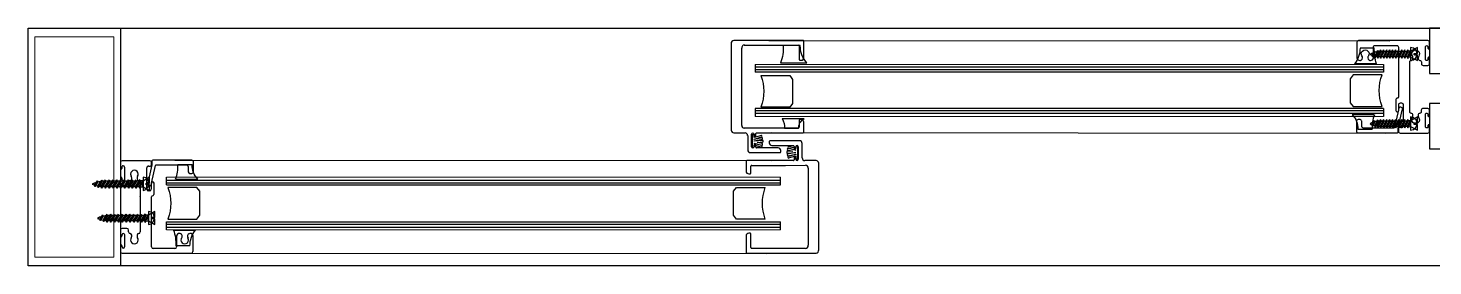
# Model space of a CAD drawing. Header units: millimetres. Extents: x 580 to 1830, y 656 to 1501.
# Drawn here: x 1343 to 1409.5, y 1003.2 to 1014.4 of the extents above; entities that cross this region are included whole.
import ezdxf

# ---------------------------------------------------------------- set-up
doc = ezdxf.new("R2010")
doc.units = ezdxf.units.MM
doc.layers.add('001_Dark_1 30', color=7, linetype='Continuous', lineweight=0, true_color=0x242424)
doc.layers.add('002_Medium_1 30', color=252, linetype='Continuous')
doc.layers.add('Puertas', color=7, linetype='Continuous')
doc.layers.add('003_Light_1 30', color=7, linetype='Continuous', true_color=0xababab)

# ---------------------------------------------------------------- blocks, each defined once
blk = doc.blocks.new('bloque puerta automatica')
at = {"layer": '001_Dark_1 30', "linetype": 'Continuous'}
for p, q in [((1.2954, -0.0469), (0.7006, -0.0469)), ((1.2954, -0.096), (0.7006, -0.096)), ((0.1433, -0.1534), (0.7246, -0.1534)), ((0.1433, -0.2033), (0.7246, -0.2033))]:
    blk.add_line(p, q, dxfattribs=at)
blk.add_lwpolyline([(0.0932, -0.2292), (0.0932, -0.0208), (0.0186, -0.0208), (0.0186, -0.2292)], close=True, dxfattribs=at)
at = {"layer": '002_Medium_1 30', "linetype": 'Continuous'}
for p, q in [((0.7458, -0.0241), (0.6803, -0.0241)), ((0.6779, -0.0272), (0.6779, -0.1091)), ((0.7432, -0.029), (0.7271, -0.029)), ((1.2733, -0.0313), (1.2868, -0.0313)), ((0.7246, -0.0454), (0.7495, -0.0454)), ((1.2889, -0.0463), (1.268, -0.0463)), ((1.2954, -0.0542), (0.7006, -0.0542)), ((0.706, -0.0573), (0.7333, -0.0573)), ((0.7333, -0.0573), (0.736, -0.0611)), ((0.736, -0.0611), (0.736, -0.0839)), ((1.2668, -0.0566), (1.264, -0.0604)), ((1.264, -0.0604), (1.264, -0.0831)), ((1.2941, -0.0566), (1.2668, -0.0566)), ((1.2954, -0.0886), (0.7006, -0.0886)), ((0.7333, -0.0873), (0.706, -0.0873)), ((0.736, -0.0839), (0.7333, -0.0873)), ((1.264, -0.0831), (1.2668, -0.0866)), ((1.2668, -0.0866), (1.2941, -0.0866)), ((0.7261, -0.098), (0.747, -0.098)), ((1.2868, -0.0945), (1.2659, -0.0945)), ((0.6804, -0.1116), (0.6911, -0.1116)), ((0.6935, -0.1141), (0.6935, -0.1278)), ((0.7426, -0.1191), (0.7146, -0.1191)), ((0.7417, -0.1074), (0.7282, -0.1074)), ((1.2712, -0.1081), (1.2847, -0.1081)), ((0.7451, -0.1354), (0.7451, -0.1216)), ((0.1275, -0.138), (0.1011, -0.138)), ((0.1672, -0.1375), (0.1302, -0.1375)), ((0.1675, -0.1418), (0.154, -0.1418)), ((0.1688, -0.1484), (0.1688, -0.1391)), ((0.7368, -0.1379), (0.6928, -0.1379)), ((0.7583, -0.1379), (0.7475, -0.1379)), ((0.7608, -0.2222), (0.7608, -0.1404)), ((0.1314, -0.1699), (0.1314, -0.1593)), ((0.1519, -0.1554), (0.1728, -0.1554)), ((0.1291, -0.2195), (0.1291, -0.1722)), ((0.1433, -0.1609), (0.7246, -0.1609)), ((0.1719, -0.1633), (0.1446, -0.1633)), ((0.1747, -0.1668), (0.1719, -0.1633)), ((0.1747, -0.1895), (0.1747, -0.1668)), ((0.68, -0.1668), (0.6828, -0.1633)), ((0.68, -0.1895), (0.68, -0.1668)), ((0.6828, -0.1633), (0.7101, -0.1633)), ((0.1433, -0.1958), (0.7246, -0.1958)), ((0.1446, -0.1933), (0.1719, -0.1933)), ((0.1719, -0.1933), (0.1747, -0.1895)), ((0.6828, -0.1933), (0.68, -0.1895)), ((0.7101, -0.1933), (0.6828, -0.1933)), ((0.1498, -0.2036), (0.1707, -0.2036)), ((0.1683, -0.224), (0.1683, -0.2094)), ((0.1011, -0.2255), (0.1667, -0.2255)), ((0.1654, -0.2186), (0.1519, -0.2186)), ((0.6928, -0.2254), (0.7583, -0.2254))]:
    blk.add_line(p, q, dxfattribs=at)
for centre, radius, start, end in [((0.6807, -0.0269), 0.00285, 96.7677, 186.6277), ((1.3194, -0.1065), 0.0347, 159.8128, 182.6949), ((0.6805, -0.109), 0.00261, 182.3047, 267.6953), ((0.691, -0.1141), 0.00246, 359.6392, 88.689), ((0.7426, -0.1216), 0.0025, 0, 90), ((0.696, -0.1278), 0.0025, 180, 270), ((0.1193, -0.1434), 0.0347, 339.8128, 2.6949), ((0.1672, -0.1391), 0.00157, 0, 90), ((0.7581, -0.1405), 0.00261, 2.3047, 87.6953), ((0.1667, -0.224), 0.00157, 270, 0), ((0.7579, -0.2226), 0.00285, 276.7677, 6.6277)]:
    blk.add_arc(centre, radius, start, end, dxfattribs=at)
at = {"layer": '002_Medium_1 30', "linetype": 'Continuous', "extrusion": (0, 0, -1)}
for centre, major_axis, ratio, start_param, end_param in [((0.6858, -0.031), (0, -0.0419), 0.986744, -1.617831, -1.218463), ((0.7642, -0.0293), (-0.0005, -0.0224), 0.934182, 0.748591, 1.562139), ((1.2557, -0.0316), (0.0002, -0.0205), 0.857647, -1.575644, -0.762097), ((1.3214, -0.0331), (0, -0.0383), 0.905863, 1.218463, 1.617831), ((0.622, -0.0723), (0.0867, 0), 0.694217, -0.251865, 0.251865), ((1.3781, -0.0716), (-0.0867, 0), 0.694217, -0.251865, 0.251865), ((0.6936, -0.1063), (-0.0347, 0), 0.68995, 2.789259, 3.188627), ((0.7593, -0.1072), (-0.0176, 0.0001), 0.728698, -0.021129, 0.792418), ((1.2536, -0.1079), (0.0006, 0.0186), 0.946713, 0.742669, 1.556217), ((0.1851, -0.142), (-0.0006, -0.0186), 0.946713, 0.742669, 1.556217), ((0.0606, -0.1783), (0.0867, 0), 0.694217, -0.251865, 0.251865), ((0.7941, -0.1783), (-0.0867, 0), 0.694217, -0.251865, 0.251865), ((0.1173, -0.2168), (0, 0.0383), 0.905863, 1.218463, 1.617831), ((0.183, -0.2183), (-0.0002, 0.0205), 0.857647, -1.575644, -0.762097)]:
    blk.add_ellipse(centre, major_axis=major_axis, ratio=ratio, start_param=start_param, end_param=end_param, dxfattribs=at)
at = {"layer": '003_Light_1 30', "linetype": 'Continuous'}
for p, q in [((0.7134, -0.0241), (1.3015, -0.0244)), ((0.7466, -0.0404), (0.7466, -0.0249)), ((0.6878, -0.1045), (0.6878, -0.0315)), ((0.6903, -0.0285), (0.7414, -0.0286)), ((0.7421, -0.0294), (0.7421, -0.0421)), ((0.7006, -0.0469), (0.7006, -0.0542)), ((1.2954, -0.0493), (0.7006, -0.0493)), ((1.2954, -0.0521), (0.7006, -0.0521)), ((0.7429, -0.0429), (0.7441, -0.0429)), ((1.2756, -0.0405), (1.2756, -0.0405)), ((1.2806, -0.0405), (1.2806, -0.0405)), ((1.2806, -0.0405), (1.2806, -0.0405)), ((1.2954, -0.0469), (1.2954, -0.0542)), ((0.7006, -0.0886), (0.7006, -0.096)), ((1.2954, -0.0907), (0.7006, -0.0907)), ((1.2954, -0.0886), (1.2954, -0.096)), ((1.2954, -0.0932), (0.7006, -0.0932)), ((0.7421, -0.0998), (0.7421, -0.1063)), ((0.7441, -0.0991), (0.7429, -0.0991)), ((0.7466, -0.1108), (0.7466, -0.1016)), ((0.7093, -0.1071), (0.6903, -0.1073)), ((0.6972, -0.1247), (0.6972, -0.113)), ((0.6976, -0.114), (0.6976, -0.1248)), ((0.699, -0.1134), (0.6983, -0.1134)), ((0.6996, -0.113), (0.6996, -0.1141)), ((0.6996, -0.1159), (0.6996, -0.114)), ((0.7066, -0.1141), (0.6996, -0.1159)), ((0.6996, -0.1175), (0.7069, -0.1155)), ((0.7071, -0.1162), (0.6996, -0.1178)), ((0.6996, -0.1178), (0.6996, -0.1175)), ((0.6996, -0.1193), (0.7074, -0.1176)), ((0.7078, -0.1187), (0.6996, -0.1194)), ((0.6996, -0.1194), (0.6996, -0.1193)), ((0.7011, -0.1141), (0.7011, -0.1123)), ((0.7019, -0.1116), (0.7459, -0.1116)), ((0.7071, -0.1152), (0.7069, -0.1143)), ((0.7076, -0.1173), (0.7074, -0.1164)), ((0.7081, -0.1199), (0.7081, -0.1189)), ((0.7414, -0.1071), (0.7093, -0.1071)), ((0.7156, -0.1113), (1.2971, -0.1118)), ((0.696, -0.1303), (0.724, -0.1303)), ((0.6983, -0.1254), (0.699, -0.1254)), ((0.6996, -0.1216), (0.6996, -0.1216)), ((0.6996, -0.1216), (0.7071, -0.1232)), ((0.7069, -0.1235), (0.6996, -0.1216)), ((0.6996, -0.1248), (0.6996, -0.1231)), ((0.6996, -0.1231), (0.7066, -0.125)), ((0.6996, -0.1235), (0.6996, -0.1247)), ((0.7011, -0.1251), (0.7011, -0.1235)), ((0.7223, -0.1258), (0.7019, -0.1258)), ((0.7025, -0.1206), (0.7079, -0.1202)), ((0.7074, -0.1217), (0.7025, -0.1206)), ((0.7069, -0.1248), (0.7071, -0.1238)), ((0.7074, -0.123), (0.7076, -0.122)), ((0.7139, -0.1199), (0.7139, -0.1211)), ((0.7164, -0.1236), (0.7368, -0.1236)), ((0.7248, -0.1296), (0.7248, -0.1283)), ((0.7305, -0.1296), (0.7305, -0.1306)), ((0.7361, -0.1288), (0.7307, -0.1293)), ((0.7308, -0.1308), (0.739, -0.1301)), ((0.7312, -0.1265), (0.731, -0.1275)), ((0.731, -0.1321), (0.7312, -0.1331)), ((0.7312, -0.1278), (0.7361, -0.1288)), ((0.739, -0.1302), (0.7312, -0.1318)), ((0.7317, -0.1247), (0.7315, -0.1256)), ((0.739, -0.1279), (0.7315, -0.1263)), ((0.7315, -0.1333), (0.739, -0.1317)), ((0.7317, -0.1259), (0.739, -0.1279)), ((0.739, -0.132), (0.7317, -0.1339)), ((0.739, -0.1263), (0.7321, -0.1245)), ((0.7375, -0.1244), (0.7375, -0.126)), ((0.739, -0.1247), (0.739, -0.1263)), ((0.739, -0.1279), (0.739, -0.1279)), ((0.739, -0.1301), (0.739, -0.1302)), ((0.739, -0.1317), (0.739, -0.132)), ((0.7391, -0.126), (0.7391, -0.1248)), ((0.7403, -0.1241), (0.7396, -0.1241)), ((0.741, -0.1354), (0.741, -0.1247)), ((0.7414, -0.1248), (0.7414, -0.1365)), ((0.0996, -0.1396), (0.0996, -0.1452)), ((0.1011, -0.1452), (0.1011, -0.1438)), ((0.1034, -0.144), (0.1034, -0.1556)), ((0.1245, -0.165), (0.1245, -0.1446)), ((0.1294, -0.142), (0.1255, -0.1589)), ((0.1263, -0.1431), (0.1272, -0.1432)), ((0.1289, -0.1592), (0.1327, -0.1426)), ((0.1291, -0.1417), (0.1291, -0.1396)), ((0.1294, -0.1383), (0.1294, -0.1419)), ((0.1294, -0.142), (0.1294, -0.142)), ((0.1334, -0.142), (0.1622, -0.142)), ((0.1511, -0.1376), (0.7159, -0.1379)), ((0.1638, -0.1436), (0.1638, -0.1484)), ((0.692, -0.1386), (0.692, -0.1479)), ((0.6965, -0.1496), (0.6965, -0.1431)), ((0.6973, -0.1424), (0.7293, -0.1424)), ((0.7293, -0.1424), (0.7483, -0.1422)), ((0.7315, -0.1342), (0.7317, -0.1352)), ((0.7321, -0.1354), (0.739, -0.1335)), ((0.7375, -0.1353), (0.7375, -0.1371)), ((0.739, -0.1335), (0.739, -0.1354)), ((0.7391, -0.1365), (0.7391, -0.1353)), ((0.7396, -0.1361), (0.7403, -0.1361)), ((0.7508, -0.145), (0.7508, -0.218)), ((0.0996, -0.1545), (0.0996, -0.1597)), ((0.1011, -0.1558), (0.1011, -0.1545)), ((0.1074, -0.1597), (0.1074, -0.1582)), ((0.1104, -0.1552), (0.1104, -0.1543)), ((0.1154, -0.1543), (0.1154, -0.1552)), ((0.1184, -0.1582), (0.1184, -0.1718)), ((0.1288, -0.1593), (0.1288, -0.165)), ((0.1433, -0.1609), (0.1433, -0.1534)), ((0.1433, -0.1563), (0.7246, -0.1563)), ((0.1433, -0.1588), (0.7246, -0.1588)), ((0.1654, -0.15), (0.1672, -0.15)), ((0.6945, -0.1504), (0.6958, -0.1504)), ((0.7246, -0.1609), (0.7246, -0.1534)), ((0.1011, -0.1613), (0.1058, -0.1613)), ((0.1183, -0.1725), (0.1183, -0.2054)), ((0.1252, -0.1603), (0.1252, -0.1605)), ((0.1252, -0.1605), (0.1253, -0.1605)), ((0.1272, -0.1665), (0.1261, -0.1665)), ((0.1433, -0.2033), (0.1433, -0.1958)), ((0.1433, -0.1979), (0.7246, -0.1979)), ((0.7246, -0.2033), (0.7246, -0.1958)), ((0.0996, -0.2036), (0.0996, -0.2091)), ((0.1057, -0.202), (0.1011, -0.202)), ((0.1011, -0.2091), (0.1011, -0.2079)), ((0.1035, -0.2079), (0.1035, -0.2195)), ((0.1073, -0.2054), (0.1073, -0.2036)), ((0.1103, -0.2093), (0.1103, -0.2084)), ((0.1153, -0.2084), (0.1153, -0.2094)), ((0.1433, -0.2008), (0.7246, -0.2008)), ((0.1528, -0.2094), (0.1528, -0.2195)), ((0.1581, -0.2094), (0.1581, -0.2094)), ((0.1581, -0.2094), (0.1581, -0.2094)), ((0.1581, -0.2094), (0.1581, -0.2094)), ((0.1581, -0.2094), (0.1581, -0.2094)), ((0.1631, -0.2094), (0.1631, -0.2094)), ((0.692, -0.2091), (0.692, -0.2246)), ((0.6958, -0.2066), (0.6945, -0.2066)), ((0.6965, -0.2201), (0.6965, -0.2074)), ((0.0996, -0.2184), (0.0996, -0.224)), ((0.1011, -0.2195), (0.1011, -0.2184)), ((0.1512, -0.221), (0.1306, -0.221)), ((0.1532, -0.2254), (0.7116, -0.2259)), ((0.7483, -0.221), (0.6973, -0.2209))]:
    blk.add_line(p, q, dxfattribs=at)
for points in [[(0.0997, -0.2375), (0.0122, -0.2375), (0.0122, -0.0125), (0.0997, -0.0125)], [(2.6872, -0.2375), (0.0122, -0.2375), (0.0122, -0.0125), (2.6872, -0.0125)]]:
    blk.add_lwpolyline(points, close=True, dxfattribs=at)
for points in [[(1.3622, -0.0126), (1.3389, -0.0126), (1.3389, -0.0554), (1.3578, -0.0554)], [(1.3578, -0.0838), (1.3389, -0.0838), (1.3389, -0.1266), (1.3622, -0.1266)], [(1.283, -0.0374), (1.2846, -0.0381), (1.2861, -0.0387), (1.2879, -0.0391), (1.2879, -0.0391), (1.2893, -0.0394), (1.2907, -0.0395), (1.2924, -0.0395), (1.2924, -0.0395), (1.3183, -0.0395), (1.3186, -0.0398), (1.3207, -0.0399), (1.3207, -0.0343), (1.3189, -0.0342), (1.3187, -0.0347), (1.2926, -0.0347), (1.2926, -0.0347), (1.2909, -0.0347), (1.2895, -0.0348), (1.2879, -0.0351), (1.2879, -0.0351), (1.2862, -0.0357), (1.2846, -0.0364), (1.283, -0.0374), (1.283, -0.0374), (1.283, -0.0374), (1.283, -0.0374)], [(1.2851, -0.0396), (1.2868, -0.0341), (1.2845, -0.0381), (1.2851, -0.0396), (1.2851, -0.0396), (1.2851, -0.0396)], [(1.2851, -0.0396), (1.2868, -0.0341), (1.2845, -0.0381), (1.2851, -0.0396), (1.2851, -0.0396), (1.2851, -0.0396)], [(1.285, -0.0396), (1.2868, -0.0342), (1.2872, -0.0353), (1.285, -0.0396), (1.285, -0.0396), (1.285, -0.0396)], [(1.285, -0.0396), (1.2868, -0.0342), (1.2872, -0.0353), (1.285, -0.0396), (1.285, -0.0396), (1.285, -0.0396)], [(1.2875, -0.0404), (1.29, -0.0336), (1.287, -0.0389), (1.2875, -0.0404), (1.2875, -0.0404), (1.2875, -0.0404)], [(1.2875, -0.0404), (1.29, -0.0336), (1.287, -0.0389), (1.2875, -0.0404), (1.2875, -0.0404), (1.2875, -0.0404)], [(1.2875, -0.0405), (1.2899, -0.0336), (1.2905, -0.0347), (1.2875, -0.0405), (1.2875, -0.0405), (1.2875, -0.0405)], [(1.2875, -0.0405), (1.2899, -0.0336), (1.2905, -0.0347), (1.2875, -0.0405), (1.2875, -0.0405), (1.2875, -0.0405)], [(1.29, -0.0409), (1.2928, -0.0332), (1.2893, -0.0395), (1.29, -0.0409), (1.29, -0.0409), (1.29, -0.0409)], [(1.29, -0.0409), (1.2928, -0.0332), (1.2893, -0.0395), (1.29, -0.0409), (1.29, -0.0409), (1.29, -0.0409)], [(1.29, -0.041), (1.2927, -0.0332), (1.2933, -0.0346), (1.29, -0.041), (1.29, -0.041), (1.29, -0.041)], [(1.29, -0.041), (1.2927, -0.0332), (1.2933, -0.0346), (1.29, -0.041), (1.29, -0.041), (1.29, -0.041)], [(1.2929, -0.0409), (1.2956, -0.0332), (1.2922, -0.0395), (1.2929, -0.0409), (1.2929, -0.0409), (1.2929, -0.0409)], [(1.2929, -0.0409), (1.2956, -0.0332), (1.2922, -0.0395), (1.2929, -0.0409), (1.2929, -0.0409), (1.2929, -0.0409)], [(1.2928, -0.041), (1.2956, -0.0333), (1.2962, -0.0346), (1.2928, -0.041), (1.2928, -0.041), (1.2928, -0.041)], [(1.2928, -0.041), (1.2956, -0.0333), (1.2962, -0.0346), (1.2928, -0.041), (1.2928, -0.041), (1.2928, -0.041)], [(1.2957, -0.041), (1.2985, -0.0332), (1.2951, -0.0396), (1.2957, -0.041), (1.2957, -0.041), (1.2957, -0.041)], [(1.2957, -0.041), (1.2985, -0.0332), (1.2951, -0.0396), (1.2957, -0.041), (1.2957, -0.041), (1.2957, -0.041)], [(1.2957, -0.041), (1.2984, -0.0333), (1.299, -0.0347), (1.2957, -0.041), (1.2957, -0.041), (1.2957, -0.041)], [(1.2957, -0.041), (1.2984, -0.0333), (1.299, -0.0347), (1.2957, -0.041), (1.2957, -0.041), (1.2957, -0.041)], [(1.2986, -0.041), (1.3014, -0.0332), (1.298, -0.0395), (1.2986, -0.041), (1.2986, -0.041), (1.2986, -0.041)], [(1.2986, -0.041), (1.3014, -0.0332), (1.298, -0.0395), (1.2986, -0.041), (1.2986, -0.041), (1.2986, -0.041)], [(1.2986, -0.041), (1.3013, -0.0332), (1.3019, -0.0347), (1.2986, -0.041), (1.2986, -0.041), (1.2986, -0.041)], [(1.2986, -0.041), (1.3013, -0.0332), (1.3019, -0.0347), (1.2986, -0.041), (1.2986, -0.041), (1.2986, -0.041)], [(1.3014, -0.041), (1.3041, -0.0332), (1.3008, -0.0396), (1.3014, -0.041), (1.3014, -0.041), (1.3014, -0.041)], [(1.3014, -0.041), (1.3041, -0.0332), (1.3008, -0.0396), (1.3014, -0.041), (1.3014, -0.041), (1.3014, -0.041)], [(1.3014, -0.041), (1.3041, -0.0333), (1.3048, -0.0347), (1.3014, -0.041), (1.3014, -0.041), (1.3014, -0.041)], [(1.3014, -0.041), (1.3041, -0.0333), (1.3048, -0.0347), (1.3014, -0.041), (1.3014, -0.041), (1.3014, -0.041)], [(1.3042, -0.041), (1.307, -0.0332), (1.3036, -0.0396), (1.3042, -0.041), (1.3042, -0.041), (1.3042, -0.041)], [(1.3042, -0.041), (1.307, -0.0332), (1.3036, -0.0396), (1.3042, -0.041), (1.3042, -0.041), (1.3042, -0.041)], [(1.3042, -0.041), (1.3069, -0.0333), (1.3075, -0.0347), (1.3042, -0.041), (1.3042, -0.041), (1.3042, -0.041)], [(1.3042, -0.041), (1.3069, -0.0333), (1.3075, -0.0347), (1.3042, -0.041), (1.3042, -0.041), (1.3042, -0.041)], [(1.3071, -0.041), (1.3099, -0.0332), (1.3065, -0.0396), (1.3071, -0.041), (1.3071, -0.041), (1.3071, -0.041)], [(1.3071, -0.041), (1.3099, -0.0332), (1.3065, -0.0396), (1.3071, -0.041), (1.3071, -0.041), (1.3071, -0.041)], [(1.3071, -0.041), (1.3098, -0.0333), (1.3104, -0.0347), (1.3071, -0.041), (1.3071, -0.041), (1.3071, -0.041)], [(1.3071, -0.041), (1.3098, -0.0333), (1.3104, -0.0347), (1.3071, -0.041), (1.3071, -0.041), (1.3071, -0.041)], [(1.31, -0.0409), (1.3128, -0.0332), (1.3093, -0.0395), (1.31, -0.0409), (1.31, -0.0409), (1.31, -0.0409)], [(1.31, -0.0409), (1.3128, -0.0332), (1.3093, -0.0395), (1.31, -0.0409), (1.31, -0.0409), (1.31, -0.0409)], [(1.31, -0.041), (1.3127, -0.0332), (1.3133, -0.0346), (1.31, -0.041), (1.31, -0.041), (1.31, -0.041)], [(1.31, -0.041), (1.3127, -0.0332), (1.3133, -0.0346), (1.31, -0.041), (1.31, -0.041), (1.31, -0.041)], [(1.3128, -0.041), (1.3156, -0.0332), (1.3122, -0.0396), (1.3128, -0.041), (1.3128, -0.041), (1.3128, -0.041)], [(1.3128, -0.041), (1.3156, -0.0332), (1.3122, -0.0396), (1.3128, -0.041), (1.3128, -0.041), (1.3128, -0.041)], [(1.3128, -0.041), (1.3155, -0.0333), (1.3161, -0.0347), (1.3128, -0.041), (1.3128, -0.041), (1.3128, -0.041)], [(1.3128, -0.041), (1.3155, -0.0333), (1.3161, -0.0347), (1.3128, -0.041), (1.3128, -0.041), (1.3128, -0.041)], [(1.3157, -0.041), (1.3184, -0.0331), (1.315, -0.0396), (1.3157, -0.041), (1.3157, -0.041), (1.3157, -0.041)], [(1.3157, -0.041), (1.3184, -0.0331), (1.315, -0.0396), (1.3157, -0.041), (1.3157, -0.041), (1.3157, -0.041)], [(1.3157, -0.041), (1.3184, -0.0332), (1.319, -0.0347), (1.3157, -0.041), (1.3157, -0.041), (1.3157, -0.041)], [(1.3157, -0.041), (1.3184, -0.0332), (1.319, -0.0347), (1.3157, -0.041), (1.3157, -0.041), (1.3157, -0.041)], [(1.3184, -0.041), (1.3201, -0.0353), (1.3178, -0.0396), (1.3184, -0.041), (1.3184, -0.041), (1.3184, -0.041)], [(1.3184, -0.041), (1.3201, -0.0353), (1.3178, -0.0396), (1.3184, -0.041), (1.3184, -0.041), (1.3184, -0.041)], [(1.3184, -0.0412), (1.3191, -0.0398), (1.3199, -0.036), (1.3184, -0.0412), (1.3184, -0.0412)], [(1.3184, -0.0412), (1.3191, -0.0398), (1.3199, -0.036)], [(1.3245, -0.0364), (1.3273, -0.0364), (1.3273, -0.0364), (1.3263, -0.0336), (1.324, -0.0315), (1.3211, -0.0308), (1.3211, -0.0308), (1.3211, -0.0433), (1.3211, -0.0433), (1.324, -0.0425), (1.3262, -0.0406), (1.3273, -0.0379), (1.3273, -0.0379), (1.3245, -0.0379), (1.3245, -0.0364), (1.3245, -0.0364), (1.3245, -0.0364)], [(1.325, -0.0364), (1.3278, -0.0364), (1.3278, -0.0364), (1.3278, -0.0308), (1.3211, -0.0344), (1.3211, -0.0399), (1.3277, -0.0433), (1.3278, -0.038), (1.3278, -0.038), (1.325, -0.038), (1.325, -0.0364), (1.325, -0.0364), (1.325, -0.0364)], [(1.283, -0.1032), (1.2846, -0.104), (1.2861, -0.1045), (1.2879, -0.105), (1.2879, -0.105), (1.2893, -0.1052), (1.2907, -0.1053), (1.2924, -0.1053), (1.2924, -0.1053), (1.3183, -0.1053), (1.3186, -0.1057), (1.3207, -0.1058), (1.3207, -0.1002), (1.3189, -0.1001), (1.3187, -0.1005), (1.2926, -0.1005), (1.2926, -0.1005), (1.2909, -0.1005), (1.2895, -0.1006), (1.2879, -0.101), (1.2879, -0.101), (1.2862, -0.1015), (1.2846, -0.1022), (1.283, -0.1032), (1.283, -0.1032), (1.283, -0.1032), (1.283, -0.1032)], [(1.2851, -0.1054), (1.2868, -0.1), (1.2845, -0.104), (1.2851, -0.1054), (1.2851, -0.1054), (1.2851, -0.1054)], [(1.2851, -0.1054), (1.2868, -0.1), (1.2845, -0.104), (1.2851, -0.1054), (1.2851, -0.1054), (1.2851, -0.1054)], [(1.285, -0.1054), (1.2868, -0.1001), (1.2872, -0.1012), (1.285, -0.1054), (1.285, -0.1054), (1.285, -0.1054)], [(1.285, -0.1054), (1.2868, -0.1001), (1.2872, -0.1012), (1.285, -0.1054), (1.285, -0.1054), (1.285, -0.1054)], [(1.2875, -0.1062), (1.29, -0.0994), (1.287, -0.1048), (1.2875, -0.1062), (1.2875, -0.1062), (1.2875, -0.1062)], [(1.2875, -0.1062), (1.29, -0.0994), (1.287, -0.1048), (1.2875, -0.1062), (1.2875, -0.1062), (1.2875, -0.1062)], [(1.2875, -0.1063), (1.2899, -0.0994), (1.2905, -0.1005), (1.2875, -0.1063), (1.2875, -0.1063), (1.2875, -0.1063)], [(1.2875, -0.1063), (1.2899, -0.0994), (1.2905, -0.1005), (1.2875, -0.1063), (1.2875, -0.1063), (1.2875, -0.1063)], [(1.29, -0.1068), (1.2928, -0.0991), (1.2893, -0.1053), (1.29, -0.1068), (1.29, -0.1068), (1.29, -0.1068)], [(1.29, -0.1068), (1.2928, -0.0991), (1.2893, -0.1053), (1.29, -0.1068), (1.29, -0.1068), (1.29, -0.1068)], [(1.29, -0.1069), (1.2927, -0.0991), (1.2933, -0.1004), (1.29, -0.1069), (1.29, -0.1069), (1.29, -0.1069)], [(1.29, -0.1069), (1.2927, -0.0991), (1.2933, -0.1004), (1.29, -0.1069), (1.29, -0.1069), (1.29, -0.1069)], [(1.2929, -0.1068), (1.2956, -0.0991), (1.2922, -0.1053), (1.2929, -0.1068), (1.2929, -0.1068), (1.2929, -0.1068)], [(1.2929, -0.1068), (1.2956, -0.0991), (1.2922, -0.1053), (1.2929, -0.1068), (1.2929, -0.1068), (1.2929, -0.1068)], [(1.2928, -0.1069), (1.2956, -0.0992), (1.2962, -0.1004), (1.2928, -0.1069), (1.2928, -0.1069), (1.2928, -0.1069)], [(1.2928, -0.1069), (1.2956, -0.0992), (1.2962, -0.1004), (1.2928, -0.1069), (1.2928, -0.1069), (1.2928, -0.1069)], [(1.2957, -0.1069), (1.2985, -0.0991), (1.2951, -0.1054), (1.2957, -0.1069), (1.2957, -0.1069), (1.2957, -0.1069)], [(1.2957, -0.1069), (1.2985, -0.0991), (1.2951, -0.1054), (1.2957, -0.1069), (1.2957, -0.1069), (1.2957, -0.1069)], [(1.2957, -0.1069), (1.2984, -0.0992), (1.299, -0.1005), (1.2957, -0.1069), (1.2957, -0.1069), (1.2957, -0.1069)], [(1.2957, -0.1069), (1.2984, -0.0992), (1.299, -0.1005), (1.2957, -0.1069), (1.2957, -0.1069), (1.2957, -0.1069)], [(1.2986, -0.1069), (1.3014, -0.0991), (1.298, -0.1053), (1.2986, -0.1069), (1.2986, -0.1069), (1.2986, -0.1069)], [(1.2986, -0.1069), (1.3014, -0.0991), (1.298, -0.1053), (1.2986, -0.1069), (1.2986, -0.1069), (1.2986, -0.1069)], [(1.2986, -0.1069), (1.3013, -0.0991), (1.3019, -0.1005), (1.2986, -0.1069), (1.2986, -0.1069), (1.2986, -0.1069)], [(1.2986, -0.1069), (1.3013, -0.0991), (1.3019, -0.1005), (1.2986, -0.1069), (1.2986, -0.1069), (1.2986, -0.1069)], [(1.3014, -0.1069), (1.3041, -0.0991), (1.3008, -0.1054), (1.3014, -0.1069), (1.3014, -0.1069), (1.3014, -0.1069)], [(1.3014, -0.1069), (1.3041, -0.0991), (1.3008, -0.1054), (1.3014, -0.1069), (1.3014, -0.1069), (1.3014, -0.1069)], [(1.3014, -0.1069), (1.3041, -0.0992), (1.3048, -0.1005), (1.3014, -0.1069), (1.3014, -0.1069), (1.3014, -0.1069)], [(1.3014, -0.1069), (1.3041, -0.0992), (1.3048, -0.1005), (1.3014, -0.1069), (1.3014, -0.1069), (1.3014, -0.1069)], [(1.3042, -0.1069), (1.307, -0.0991), (1.3036, -0.1054), (1.3042, -0.1069), (1.3042, -0.1069), (1.3042, -0.1069)], [(1.3042, -0.1069), (1.307, -0.0991), (1.3036, -0.1054), (1.3042, -0.1069), (1.3042, -0.1069), (1.3042, -0.1069)], [(1.3042, -0.1069), (1.3069, -0.0992), (1.3075, -0.1005), (1.3042, -0.1069), (1.3042, -0.1069), (1.3042, -0.1069)], [(1.3042, -0.1069), (1.3069, -0.0992), (1.3075, -0.1005), (1.3042, -0.1069), (1.3042, -0.1069), (1.3042, -0.1069)], [(1.3071, -0.1069), (1.3099, -0.0991), (1.3065, -0.1054), (1.3071, -0.1069), (1.3071, -0.1069), (1.3071, -0.1069)], [(1.3071, -0.1069), (1.3099, -0.0991), (1.3065, -0.1054), (1.3071, -0.1069), (1.3071, -0.1069), (1.3071, -0.1069)], [(1.3071, -0.1069), (1.3098, -0.0992), (1.3104, -0.1005), (1.3071, -0.1069), (1.3071, -0.1069), (1.3071, -0.1069)], [(1.3071, -0.1069), (1.3098, -0.0992), (1.3104, -0.1005), (1.3071, -0.1069), (1.3071, -0.1069), (1.3071, -0.1069)], [(1.31, -0.1068), (1.3128, -0.0991), (1.3093, -0.1053), (1.31, -0.1068), (1.31, -0.1068), (1.31, -0.1068)], [(1.31, -0.1068), (1.3128, -0.0991), (1.3093, -0.1053), (1.31, -0.1068), (1.31, -0.1068), (1.31, -0.1068)], [(1.31, -0.1069), (1.3127, -0.0991), (1.3133, -0.1004), (1.31, -0.1069), (1.31, -0.1069), (1.31, -0.1069)], [(1.31, -0.1069), (1.3127, -0.0991), (1.3133, -0.1004), (1.31, -0.1069), (1.31, -0.1069), (1.31, -0.1069)], [(1.3128, -0.1069), (1.3156, -0.0991), (1.3122, -0.1054), (1.3128, -0.1069), (1.3128, -0.1069), (1.3128, -0.1069)], [(1.3128, -0.1069), (1.3156, -0.0991), (1.3122, -0.1054), (1.3128, -0.1069), (1.3128, -0.1069), (1.3128, -0.1069)], [(1.3128, -0.1069), (1.3155, -0.0992), (1.3161, -0.1005), (1.3128, -0.1069), (1.3128, -0.1069), (1.3128, -0.1069)], [(1.3128, -0.1069), (1.3155, -0.0992), (1.3161, -0.1005), (1.3128, -0.1069), (1.3128, -0.1069), (1.3128, -0.1069)], [(1.3157, -0.1069), (1.3184, -0.099), (1.315, -0.1054), (1.3157, -0.1069), (1.3157, -0.1069), (1.3157, -0.1069)], [(1.3157, -0.1069), (1.3184, -0.099), (1.315, -0.1054), (1.3157, -0.1069), (1.3157, -0.1069), (1.3157, -0.1069)], [(1.3157, -0.1069), (1.3184, -0.0991), (1.319, -0.1005), (1.3157, -0.1069), (1.3157, -0.1069), (1.3157, -0.1069)], [(1.3157, -0.1069), (1.3184, -0.0991), (1.319, -0.1005), (1.3157, -0.1069), (1.3157, -0.1069), (1.3157, -0.1069)], [(1.3184, -0.1069), (1.3201, -0.1012), (1.3178, -0.1054), (1.3184, -0.1069), (1.3184, -0.1069), (1.3184, -0.1069)], [(1.3184, -0.1069), (1.3201, -0.1012), (1.3178, -0.1054), (1.3184, -0.1069), (1.3184, -0.1069), (1.3184, -0.1069)], [(1.3184, -0.107), (1.3191, -0.1057), (1.3199, -0.1019), (1.3184, -0.107), (1.3184, -0.107)], [(1.3184, -0.107), (1.3191, -0.1057), (1.3199, -0.1019)], [(1.3245, -0.1022), (1.3273, -0.1022), (1.3273, -0.1022), (1.3263, -0.0994), (1.324, -0.0974), (1.3211, -0.0966), (1.3211, -0.0966), (1.3211, -0.1091), (1.3211, -0.1091), (1.324, -0.1084), (1.3262, -0.1065), (1.3273, -0.1038), (1.3273, -0.1038), (1.3245, -0.1038), (1.3245, -0.1022), (1.3245, -0.1022), (1.3245, -0.1022)], [(1.325, -0.1023), (1.3278, -0.1023), (1.3278, -0.1023), (1.3278, -0.0966), (1.3211, -0.1002), (1.3211, -0.1057), (1.3277, -0.1091), (1.3278, -0.1038), (1.3278, -0.1038), (1.325, -0.1038), (1.325, -0.1023), (1.325, -0.1023), (1.325, -0.1023)], [(0.0727, -0.1601), (0.0748, -0.1609), (0.0767, -0.1615), (0.0789, -0.1619), (0.0789, -0.1619), (0.0808, -0.1621), (0.0826, -0.1623), (0.0847, -0.1623), (0.0847, -0.1623), (0.1176, -0.1623), (0.1181, -0.1626), (0.1208, -0.1627), (0.1208, -0.1571), (0.1184, -0.157), (0.1182, -0.1574), (0.0849, -0.1574), (0.0849, -0.1574), (0.0828, -0.1574), (0.081, -0.1576), (0.079, -0.1579), (0.079, -0.1579), (0.0768, -0.1585), (0.0748, -0.1591), (0.0727, -0.1601), (0.0727, -0.1601), (0.0727, -0.1601), (0.0727, -0.1601)], [(0.0754, -0.1624), (0.0776, -0.1569), (0.0747, -0.1609), (0.0754, -0.1624), (0.0754, -0.1624), (0.0754, -0.1624)], [(0.0754, -0.1624), (0.0776, -0.1569), (0.0747, -0.1609), (0.0754, -0.1624), (0.0754, -0.1624), (0.0754, -0.1624)], [(0.0753, -0.1624), (0.0776, -0.157), (0.0781, -0.1581), (0.0753, -0.1624), (0.0753, -0.1624), (0.0753, -0.1624)], [(0.0753, -0.1624), (0.0776, -0.157), (0.0781, -0.1581), (0.0753, -0.1624), (0.0753, -0.1624), (0.0753, -0.1624)], [(0.0785, -0.1632), (0.0817, -0.1563), (0.0778, -0.1617), (0.0785, -0.1632), (0.0785, -0.1632), (0.0785, -0.1632)], [(0.0785, -0.1632), (0.0817, -0.1563), (0.0778, -0.1617), (0.0785, -0.1632), (0.0785, -0.1632), (0.0785, -0.1632)], [(0.0785, -0.1633), (0.0816, -0.1563), (0.0823, -0.1574), (0.0785, -0.1633), (0.0785, -0.1633), (0.0785, -0.1633)], [(0.0785, -0.1633), (0.0816, -0.1563), (0.0823, -0.1574), (0.0785, -0.1633), (0.0785, -0.1633), (0.0785, -0.1633)], [(0.0817, -0.1637), (0.0852, -0.156), (0.0808, -0.1623), (0.0817, -0.1637), (0.0817, -0.1637), (0.0817, -0.1637)], [(0.0817, -0.1637), (0.0852, -0.156), (0.0808, -0.1623), (0.0817, -0.1637), (0.0817, -0.1637), (0.0817, -0.1637)], [(0.0817, -0.1638), (0.0851, -0.156), (0.0859, -0.1573), (0.0817, -0.1638), (0.0817, -0.1638), (0.0817, -0.1638)], [(0.0817, -0.1638), (0.0851, -0.156), (0.0859, -0.1573), (0.0817, -0.1638), (0.0817, -0.1638), (0.0817, -0.1638)], [(0.0854, -0.1637), (0.0888, -0.156), (0.0845, -0.1623), (0.0854, -0.1637), (0.0854, -0.1637), (0.0854, -0.1637)], [(0.0854, -0.1637), (0.0888, -0.156), (0.0845, -0.1623), (0.0854, -0.1637), (0.0854, -0.1637), (0.0854, -0.1637)], [(0.0852, -0.1638), (0.0888, -0.1561), (0.0896, -0.1573), (0.0852, -0.1638), (0.0852, -0.1638), (0.0852, -0.1638)], [(0.0852, -0.1638), (0.0888, -0.1561), (0.0896, -0.1573), (0.0852, -0.1638), (0.0852, -0.1638), (0.0852, -0.1638)], [(0.0889, -0.1638), (0.0925, -0.156), (0.0881, -0.1624), (0.0889, -0.1638), (0.0889, -0.1638), (0.0889, -0.1638)], [(0.0889, -0.1638), (0.0925, -0.156), (0.0881, -0.1624), (0.0889, -0.1638), (0.0889, -0.1638), (0.0889, -0.1638)], [(0.0889, -0.1638), (0.0923, -0.1561), (0.0931, -0.1574), (0.0889, -0.1638), (0.0889, -0.1638), (0.0889, -0.1638)], [(0.0889, -0.1638), (0.0923, -0.1561), (0.0931, -0.1574), (0.0889, -0.1638), (0.0889, -0.1638), (0.0889, -0.1638)], [(0.0926, -0.1638), (0.0961, -0.156), (0.0918, -0.1623), (0.0926, -0.1638), (0.0926, -0.1638), (0.0926, -0.1638)], [(0.0926, -0.1638), (0.0961, -0.156), (0.0918, -0.1623), (0.0926, -0.1638), (0.0926, -0.1638), (0.0926, -0.1638)], [(0.0926, -0.1638), (0.096, -0.156), (0.0968, -0.1574), (0.0926, -0.1638), (0.0926, -0.1638), (0.0926, -0.1638)], [(0.0926, -0.1638), (0.096, -0.156), (0.0968, -0.1574), (0.0926, -0.1638), (0.0926, -0.1638), (0.0926, -0.1638)], [(0.0962, -0.1638), (0.0997, -0.156), (0.0955, -0.1624), (0.0962, -0.1638), (0.0962, -0.1638), (0.0962, -0.1638)], [(0.0962, -0.1638), (0.0997, -0.156), (0.0955, -0.1624), (0.0962, -0.1638), (0.0962, -0.1638), (0.0962, -0.1638)], [(0.0961, -0.1638), (0.0997, -0.1561), (0.1004, -0.1574), (0.0961, -0.1638), (0.0961, -0.1638), (0.0961, -0.1638)], [(0.0961, -0.1638), (0.0997, -0.1561), (0.1004, -0.1574), (0.0961, -0.1638), (0.0961, -0.1638), (0.0961, -0.1638)], [(0.0998, -0.1638), (0.1033, -0.156), (0.099, -0.1624), (0.0998, -0.1638), (0.0998, -0.1638), (0.0998, -0.1638)], [(0.0998, -0.1638), (0.1033, -0.156), (0.099, -0.1624), (0.0998, -0.1638), (0.0998, -0.1638), (0.0998, -0.1638)], [(0.0998, -0.1638), (0.1032, -0.1561), (0.104, -0.1574), (0.0998, -0.1638), (0.0998, -0.1638), (0.0998, -0.1638)], [(0.0998, -0.1638), (0.1032, -0.1561), (0.104, -0.1574), (0.0998, -0.1638), (0.0998, -0.1638), (0.0998, -0.1638)], [(0.1034, -0.1638), (0.107, -0.156), (0.1027, -0.1624), (0.1034, -0.1638), (0.1034, -0.1638), (0.1034, -0.1638)], [(0.1034, -0.1638), (0.107, -0.156), (0.1027, -0.1624), (0.1034, -0.1638), (0.1034, -0.1638), (0.1034, -0.1638)], [(0.1034, -0.1638), (0.1069, -0.1561), (0.1077, -0.1574), (0.1034, -0.1638), (0.1034, -0.1638), (0.1034, -0.1638)], [(0.1034, -0.1638), (0.1069, -0.1561), (0.1077, -0.1574), (0.1034, -0.1638), (0.1034, -0.1638), (0.1034, -0.1638)], [(0.1071, -0.1637), (0.1107, -0.156), (0.1062, -0.1623), (0.1071, -0.1637), (0.1071, -0.1637), (0.1071, -0.1637)], [(0.1071, -0.1637), (0.1107, -0.156), (0.1062, -0.1623), (0.1071, -0.1637), (0.1071, -0.1637), (0.1071, -0.1637)], [(0.1071, -0.1638), (0.1105, -0.156), (0.1113, -0.1573), (0.1071, -0.1638), (0.1071, -0.1638), (0.1071, -0.1638)], [(0.1071, -0.1638), (0.1105, -0.156), (0.1113, -0.1573), (0.1071, -0.1638), (0.1071, -0.1638), (0.1071, -0.1638)], [(0.1107, -0.1638), (0.1142, -0.156), (0.1099, -0.1624), (0.1107, -0.1638), (0.1107, -0.1638), (0.1107, -0.1638)], [(0.1107, -0.1638), (0.1142, -0.156), (0.1099, -0.1624), (0.1107, -0.1638), (0.1107, -0.1638), (0.1107, -0.1638)], [(0.1107, -0.1638), (0.1141, -0.1561), (0.1149, -0.1574), (0.1107, -0.1638), (0.1107, -0.1638), (0.1107, -0.1638)], [(0.1107, -0.1638), (0.1141, -0.1561), (0.1149, -0.1574), (0.1107, -0.1638), (0.1107, -0.1638), (0.1107, -0.1638)], [(0.1143, -0.1638), (0.1179, -0.1559), (0.1135, -0.1624), (0.1143, -0.1638), (0.1143, -0.1638), (0.1143, -0.1638)], [(0.1143, -0.1638), (0.1179, -0.1559), (0.1135, -0.1624), (0.1143, -0.1638), (0.1143, -0.1638), (0.1143, -0.1638)], [(0.1143, -0.1638), (0.1178, -0.156), (0.1185, -0.1574), (0.1143, -0.1638), (0.1143, -0.1638), (0.1143, -0.1638)], [(0.1143, -0.1638), (0.1178, -0.156), (0.1185, -0.1574), (0.1143, -0.1638), (0.1143, -0.1638), (0.1143, -0.1638)], [(0.1179, -0.1638), (0.12, -0.1581), (0.1171, -0.1624), (0.1179, -0.1638), (0.1179, -0.1638), (0.1179, -0.1638)], [(0.1179, -0.1638), (0.12, -0.1581), (0.1171, -0.1624), (0.1179, -0.1638), (0.1179, -0.1638), (0.1179, -0.1638)], [(0.1179, -0.1639), (0.1186, -0.1626), (0.1197, -0.1588), (0.1179, -0.1639), (0.1179, -0.1639)], [(0.1179, -0.1639), (0.1186, -0.1626), (0.1197, -0.1588)], [(0.1241, -0.1591), (0.1266, -0.1591), (0.1266, -0.1591), (0.1257, -0.1563), (0.1237, -0.1543), (0.1211, -0.1535), (0.1211, -0.1535), (0.1211, -0.1661), (0.1211, -0.1661), (0.1237, -0.1653), (0.1256, -0.1634), (0.1266, -0.1607), (0.1266, -0.1607), (0.1241, -0.1607), (0.1241, -0.1591), (0.1241, -0.1591), (0.1241, -0.1591)], [(0.1246, -0.1592), (0.127, -0.1592), (0.127, -0.1592), (0.1271, -0.1535), (0.1211, -0.1572), (0.1211, -0.1627), (0.127, -0.1661), (0.127, -0.1608), (0.127, -0.1608), (0.1246, -0.1608), (0.1246, -0.1592), (0.1246, -0.1592), (0.1246, -0.1592)], [(0.1292, -0.1915), (0.1317, -0.1915), (0.1317, -0.1915), (0.1308, -0.1887), (0.1288, -0.1867), (0.1262, -0.1859), (0.1262, -0.1859), (0.1262, -0.1984), (0.1262, -0.1984), (0.1288, -0.1977), (0.1307, -0.1957), (0.1317, -0.1931), (0.1317, -0.1931), (0.1292, -0.1931), (0.1292, -0.1915), (0.1292, -0.1915), (0.1292, -0.1915)], [(0.1296, -0.1916), (0.1321, -0.1916), (0.1321, -0.1916), (0.1322, -0.1859), (0.1262, -0.1895), (0.1262, -0.195), (0.1321, -0.1984), (0.1321, -0.1931), (0.1321, -0.1931), (0.1296, -0.1931), (0.1296, -0.1916), (0.1296, -0.1916), (0.1296, -0.1916)], [(0.0778, -0.1925), (0.0799, -0.1933), (0.0818, -0.1938), (0.084, -0.1943), (0.084, -0.1943), (0.0859, -0.1945), (0.0877, -0.1946), (0.0898, -0.1946), (0.0898, -0.1946), (0.1227, -0.1946), (0.1232, -0.195), (0.1259, -0.1951), (0.1259, -0.1894), (0.1235, -0.1894), (0.1233, -0.1898), (0.09, -0.1898), (0.09, -0.1898), (0.0879, -0.1898), (0.0861, -0.1899), (0.0841, -0.1903), (0.0841, -0.1903), (0.0819, -0.1908), (0.0799, -0.1915), (0.0778, -0.1925), (0.0778, -0.1925), (0.0778, -0.1925), (0.0778, -0.1925)], [(0.0805, -0.1947), (0.0827, -0.1893), (0.0798, -0.1933), (0.0805, -0.1947), (0.0805, -0.1947), (0.0805, -0.1947)], [(0.0805, -0.1947), (0.0827, -0.1893), (0.0798, -0.1933), (0.0805, -0.1947), (0.0805, -0.1947), (0.0805, -0.1947)], [(0.0803, -0.1947), (0.0827, -0.1894), (0.0832, -0.1905), (0.0803, -0.1947), (0.0803, -0.1947), (0.0803, -0.1947)], [(0.0803, -0.1947), (0.0827, -0.1894), (0.0832, -0.1905), (0.0803, -0.1947), (0.0803, -0.1947), (0.0803, -0.1947)], [(0.0836, -0.1955), (0.0868, -0.1887), (0.0829, -0.1941), (0.0836, -0.1955), (0.0836, -0.1955), (0.0836, -0.1955)], [(0.0836, -0.1955), (0.0868, -0.1887), (0.0829, -0.1941), (0.0836, -0.1955), (0.0836, -0.1955), (0.0836, -0.1955)], [(0.0836, -0.1956), (0.0867, -0.1887), (0.0873, -0.1898), (0.0836, -0.1956), (0.0836, -0.1956), (0.0836, -0.1956)], [(0.0836, -0.1956), (0.0867, -0.1887), (0.0873, -0.1898), (0.0836, -0.1956), (0.0836, -0.1956), (0.0836, -0.1956)], [(0.0868, -0.1961), (0.0903, -0.1884), (0.0859, -0.1946), (0.0868, -0.1961), (0.0868, -0.1961), (0.0868, -0.1961)], [(0.0868, -0.1961), (0.0903, -0.1884), (0.0859, -0.1946), (0.0868, -0.1961), (0.0868, -0.1961), (0.0868, -0.1961)], [(0.0868, -0.1962), (0.0902, -0.1884), (0.091, -0.1897), (0.0868, -0.1962), (0.0868, -0.1962), (0.0868, -0.1962)], [(0.0868, -0.1962), (0.0902, -0.1884), (0.091, -0.1897), (0.0868, -0.1962), (0.0868, -0.1962), (0.0868, -0.1962)], [(0.0904, -0.1961), (0.0939, -0.1884), (0.0896, -0.1946), (0.0904, -0.1961), (0.0904, -0.1961), (0.0904, -0.1961)], [(0.0904, -0.1961), (0.0939, -0.1884), (0.0896, -0.1946), (0.0904, -0.1961), (0.0904, -0.1961), (0.0904, -0.1961)], [(0.0903, -0.1962), (0.0939, -0.1885), (0.0947, -0.1897), (0.0903, -0.1962), (0.0903, -0.1962), (0.0903, -0.1962)], [(0.0903, -0.1962), (0.0939, -0.1885), (0.0947, -0.1897), (0.0903, -0.1962), (0.0903, -0.1962), (0.0903, -0.1962)], [(0.094, -0.1962), (0.0975, -0.1884), (0.0932, -0.1947), (0.094, -0.1962), (0.094, -0.1962), (0.094, -0.1962)], [(0.094, -0.1962), (0.0975, -0.1884), (0.0932, -0.1947), (0.094, -0.1962), (0.094, -0.1962), (0.094, -0.1962)], [(0.094, -0.1962), (0.0974, -0.1885), (0.0982, -0.1898), (0.094, -0.1962), (0.094, -0.1962), (0.094, -0.1962)], [(0.094, -0.1962), (0.0974, -0.1885), (0.0982, -0.1898), (0.094, -0.1962), (0.094, -0.1962), (0.094, -0.1962)], [(0.0977, -0.1962), (0.1012, -0.1884), (0.0969, -0.1946), (0.0977, -0.1962), (0.0977, -0.1962), (0.0977, -0.1962)], [(0.0977, -0.1962), (0.1012, -0.1884), (0.0969, -0.1946), (0.0977, -0.1962), (0.0977, -0.1962), (0.0977, -0.1962)], [(0.0977, -0.1962), (0.1011, -0.1884), (0.1019, -0.1898), (0.0977, -0.1962), (0.0977, -0.1962), (0.0977, -0.1962)], [(0.0977, -0.1962), (0.1011, -0.1884), (0.1019, -0.1898), (0.0977, -0.1962), (0.0977, -0.1962), (0.0977, -0.1962)], [(0.1013, -0.1962), (0.1048, -0.1884), (0.1005, -0.1947), (0.1013, -0.1962), (0.1013, -0.1962), (0.1013, -0.1962)], [(0.1013, -0.1962), (0.1048, -0.1884), (0.1005, -0.1947), (0.1013, -0.1962), (0.1013, -0.1962), (0.1013, -0.1962)], [(0.1012, -0.1962), (0.1048, -0.1885), (0.1055, -0.1898), (0.1012, -0.1962), (0.1012, -0.1962), (0.1012, -0.1962)], [(0.1012, -0.1962), (0.1048, -0.1885), (0.1055, -0.1898), (0.1012, -0.1962), (0.1012, -0.1962), (0.1012, -0.1962)], [(0.1049, -0.1962), (0.1084, -0.1884), (0.1041, -0.1947), (0.1049, -0.1962), (0.1049, -0.1962), (0.1049, -0.1962)], [(0.1049, -0.1962), (0.1084, -0.1884), (0.1041, -0.1947), (0.1049, -0.1962), (0.1049, -0.1962), (0.1049, -0.1962)], [(0.1049, -0.1962), (0.1083, -0.1885), (0.1091, -0.1898), (0.1049, -0.1962), (0.1049, -0.1962), (0.1049, -0.1962)], [(0.1049, -0.1962), (0.1083, -0.1885), (0.1091, -0.1898), (0.1049, -0.1962), (0.1049, -0.1962), (0.1049, -0.1962)], [(0.1085, -0.1962), (0.1121, -0.1884), (0.1077, -0.1947), (0.1085, -0.1962), (0.1085, -0.1962), (0.1085, -0.1962)], [(0.1085, -0.1962), (0.1121, -0.1884), (0.1077, -0.1947), (0.1085, -0.1962), (0.1085, -0.1962), (0.1085, -0.1962)], [(0.1085, -0.1962), (0.112, -0.1885), (0.1127, -0.1898), (0.1085, -0.1962), (0.1085, -0.1962), (0.1085, -0.1962)], [(0.1085, -0.1962), (0.112, -0.1885), (0.1127, -0.1898), (0.1085, -0.1962), (0.1085, -0.1962), (0.1085, -0.1962)], [(0.1122, -0.1961), (0.1157, -0.1884), (0.1113, -0.1946), (0.1122, -0.1961), (0.1122, -0.1961), (0.1122, -0.1961)], [(0.1122, -0.1961), (0.1157, -0.1884), (0.1113, -0.1946), (0.1122, -0.1961), (0.1122, -0.1961), (0.1122, -0.1961)], [(0.1122, -0.1962), (0.1156, -0.1884), (0.1164, -0.1897), (0.1122, -0.1962), (0.1122, -0.1962), (0.1122, -0.1962)], [(0.1122, -0.1962), (0.1156, -0.1884), (0.1164, -0.1897), (0.1122, -0.1962), (0.1122, -0.1962), (0.1122, -0.1962)], [(0.1157, -0.1962), (0.1193, -0.1884), (0.115, -0.1947), (0.1157, -0.1962), (0.1157, -0.1962), (0.1157, -0.1962)], [(0.1157, -0.1962), (0.1193, -0.1884), (0.115, -0.1947), (0.1157, -0.1962), (0.1157, -0.1962), (0.1157, -0.1962)], [(0.1157, -0.1962), (0.1192, -0.1885), (0.12, -0.1898), (0.1157, -0.1962), (0.1157, -0.1962), (0.1157, -0.1962)], [(0.1157, -0.1962), (0.1192, -0.1885), (0.12, -0.1898), (0.1157, -0.1962), (0.1157, -0.1962), (0.1157, -0.1962)], [(0.1194, -0.1962), (0.1229, -0.1882), (0.1186, -0.1947), (0.1194, -0.1962), (0.1194, -0.1962), (0.1194, -0.1962)], [(0.1194, -0.1962), (0.1229, -0.1882), (0.1186, -0.1947), (0.1194, -0.1962), (0.1194, -0.1962), (0.1194, -0.1962)], [(0.1194, -0.1962), (0.1228, -0.1884), (0.1236, -0.1898), (0.1194, -0.1962), (0.1194, -0.1962), (0.1194, -0.1962)], [(0.1194, -0.1962), (0.1228, -0.1884), (0.1236, -0.1898), (0.1194, -0.1962), (0.1194, -0.1962), (0.1194, -0.1962)], [(0.1229, -0.1962), (0.1251, -0.1905), (0.1222, -0.1947), (0.1229, -0.1962), (0.1229, -0.1962), (0.1229, -0.1962)], [(0.1229, -0.1962), (0.1251, -0.1905), (0.1222, -0.1947), (0.1229, -0.1962), (0.1229, -0.1962), (0.1229, -0.1962)], [(0.1229, -0.1963), (0.1237, -0.195), (0.1248, -0.1912), (0.1229, -0.1963), (0.1229, -0.1963)], [(0.1229, -0.1963), (0.1237, -0.195), (0.1248, -0.1912)]]:
    blk.add_lwpolyline(points, dxfattribs=at)
for points in [[(1.3115, -0.0833), (1.3126, -0.0833, -0.414077), (1.3142, -0.0849), (1.3142, -0.1052, -0.463169), (1.3123, -0.1068), (1.3114, -0.1066, 0.463027), (1.3096, -0.1082), (1.3096, -0.1103, 0.414214), (1.3112, -0.1118), (1.3376, -0.1118, 0.414214), (1.3391, -0.1103), (1.3391, -0.1047, 0.414214), (1.3384, -0.1039, 0.414214), (1.3376, -0.1047), (1.3376, -0.106, -0.124241), (1.3375, -0.1064, -0.27578), (1.3365, -0.107, -0.414214), (1.3353, -0.1058), (1.3353, -0.0942, -0.414214), (1.3365, -0.093, -0.27578), (1.3375, -0.0937, -0.124241), (1.3376, -0.094), (1.3376, -0.0954, 0.414214), (1.3384, -0.0961, 0.073762), (1.3386, -0.0961, 0.330358), (1.3391, -0.0954), (1.3391, -0.0902, 0.414214), (1.3376, -0.0886), (1.3329, -0.0886, 0.414214), (1.3313, -0.0901), (1.3313, -0.0917, -0.414214), (1.3298, -0.0932, 0.414214), (1.3283, -0.0947), (1.3283, -0.0955, 0.14918), (1.3289, -0.0973, -0.14918), (1.3295, -0.0993, -1), (1.3222, -0.0993, -0.145757), (1.3228, -0.0973, 0.145757), (1.3233, -0.0956), (1.3233, -0.0947, 0.414214), (1.3218, -0.0932, -0.414214), (1.3203, -0.0917), (1.3203, -0.0781, -0.036554), (1.3204, -0.0776, 0.036554), (1.3204, -0.0774), (1.3204, -0.0445, -0.414214), (1.3219, -0.043, 0.414214), (1.3234, -0.0415), (1.3234, -0.0405, 0.145757), (1.3229, -0.0388, -0.145757), (1.3223, -0.0368, -1), (1.3295, -0.0368, -0.14918), (1.3289, -0.0389, 0.14918), (1.3284, -0.0406), (1.3284, -0.0415, 0.414214), (1.3299, -0.043, -0.414214), (1.3314, -0.0445), (1.3314, -0.0463, 0.414214), (1.3329, -0.0478), (1.3376, -0.0478, 0.414214), (1.3391, -0.0463), (1.3391, -0.0408, 0.330358), (1.3386, -0.0401, 0.073762), (1.3384, -0.04, 0.414214), (1.3376, -0.0408), (1.3376, -0.0419, -0.414214), (1.3364, -0.0431, -0.414214), (1.3352, -0.0419), (1.3352, -0.0303, -0.414214), (1.3364, -0.0291, -0.414214), (1.3376, -0.0303), (1.3376, -0.0315, 0.414214), (1.3384, -0.0322, 0.073762), (1.3386, -0.0322, 0.330358), (1.3391, -0.0315), (1.3391, -0.0259, 0.414214), (1.3376, -0.0243), (1.2719, -0.0243, 0.414214), (1.2704, -0.0259), (1.2704, -0.0405, 0.424681), (1.2731, -0.0431, 0.08194), (1.2736, -0.043, -0.04177), (1.2738, -0.0429, 0.08194), (1.2743, -0.0427, 0.267981), (1.2756, -0.0405, -0.000336), (1.2756, -0.0405, 0.146304), (1.2751, -0.0388, -0.145757), (1.2745, -0.0368, -1), (1.2818, -0.0368, -0.14918), (1.2812, -0.0388, 0.082948), (1.2807, -0.0397, 0.058737), (1.2806, -0.0405, 0.002136), (1.2806, -0.0405), (1.2806, -0.0405), (1.2806, -0.0405, 0.009756), (1.2806, -0.0406, 0.259247), (1.2819, -0.0427, 0.081962), (1.2824, -0.0429, -0.041748), (1.2827, -0.043, 0.061395), (1.283, -0.0431, 0.020442), (1.2832, -0.0431, 0.424681), (1.2859, -0.0405), (1.2859, -0.0304, -0.414214), (1.2874, -0.0288), (1.3081, -0.0288, -0.414214), (1.3096, -0.0304), (1.3096, -0.0777, -0.414214), (1.3085, -0.0788, 0.414214), (1.3073, -0.08), (1.3073, -0.0905, 0.414214), (1.3086, -0.0918, 0.414214), (1.3099, -0.0905), (1.3099, -0.0849, -0.414214)], [(1.3134, -0.0886, 0.876945), (1.3098, -0.0891, 0.068256), (1.3098, -0.0896, -0.125526), (1.3098, -0.0899), (1.306, -0.1065, -0.349216), (1.3053, -0.1071), (1.2764, -0.1071, -0.383212), (1.2749, -0.1057, -0.026755), (1.2749, -0.1055), (1.2749, -0.1007, 0.414214), (1.2733, -0.0991), (1.2714, -0.0991, 0.414214), (1.2699, -0.1007), (1.2699, -0.11, 0.414214), (1.2714, -0.1116), (1.3085, -0.1116, 0.414214), (1.3093, -0.1109), (1.3093, -0.1072, -0.056784), (1.3093, -0.1071), (1.3093, -0.1071), (1.3132, -0.0902, -0.075151), (1.3133, -0.09, 0.132501), (1.3135, -0.0891, 0.024353), (1.3135, -0.0889, -0.08125), (1.3135, -0.0888), (1.3135, -0.0887, 0.414214), (1.3135, -0.0886)]]:
    blk.add_lwpolyline(points, format="xyb", close=True, dxfattribs=at)
for centre, radius, start, end in [((0.7459, -0.0249), 0.00075, 0.0014, 90.4719), ((0.6905, -0.0311), 0.00264, 92.4415, 187.9474), ((0.7414, -0.0294), 0.00075, 0, 90), ((0.7429, -0.0421), 0.00075, 180, 270), ((0.7441, -0.0404), 0.0025, 270, 0), ((0.6905, -0.1046), 0.00269, 178.6709, 265.8765), ((0.7414, -0.1063), 0.00075, 270, 0), ((0.7429, -0.0998), 0.00075, 90, 180), ((0.7441, -0.1016), 0.0025, 0, 90), ((0.6984, -0.113), 0.00118, 90, 180), ((0.6983, -0.114), 0.000625, 90, 180), ((0.6984, -0.113), 0.00118, 0, 90), ((0.699, -0.114), 0.000625, 0, 90), ((0.7003, -0.1141), 0.000775, 180, 270), ((0.7003, -0.1141), 0.000775, 270, 360), ((0.7019, -0.1123), 0.00075, 90, 180), ((0.7066, -0.1143), 0.00025, 15, 105), ((0.7069, -0.1153), 0.00025, 285, 15), ((0.7072, -0.1164), 0.00025, 12, 102), ((0.7074, -0.1174), 0.00025, 282, 12), ((0.7078, -0.1189), 0.00025, 5, 95), ((0.7146, -0.1199), 0.00075, 90, 180), ((0.7459, -0.1108), 0.00075, 270, 360), ((0.6984, -0.1247), 0.00117, 180, 270), ((0.6983, -0.1248), 0.000625, 180, 270), ((0.6984, -0.1247), 0.00118, 270, 0), ((0.699, -0.1248), 0.000625, 270, 0), ((0.7003, -0.1235), 0.000775, 90, 180), ((0.7003, -0.1235), 0.000775, 0, 90), ((0.7019, -0.1251), 0.00075, 180, 270), ((0.7066, -0.1247), 0.00025, 255, 345), ((0.7069, -0.1238), 0.00025, 345, 75), ((0.7072, -0.1229), 0.00025, 258, 348), ((0.7074, -0.1219), 0.00025, 348, 78), ((0.7079, -0.1199), 0.00025, 275, 5), ((0.7164, -0.1211), 0.0025, 180, 270), ((0.7223, -0.1283), 0.0025, 0, 90), ((0.724, -0.1296), 0.00075, 270, 0), ((0.7307, -0.1296), 0.00025, 95, 185), ((0.7308, -0.1306), 0.00025, 185, 275), ((0.7312, -0.1276), 0.00025, 168, 258), ((0.7312, -0.1321), 0.00025, 102, 192), ((0.7314, -0.1266), 0.00025, 78, 168), ((0.7317, -0.1257), 0.00025, 165, 255), ((0.732, -0.1247), 0.00025, 75, 165), ((0.7368, -0.1244), 0.00075, 0, 90), ((0.7383, -0.126), 0.000775, 180, 270), ((0.7383, -0.126), 0.000775, 270, 0), ((0.7396, -0.1247), 0.000625, 90, 180), ((0.7402, -0.1248), 0.00118, 90, 180), ((0.7402, -0.1248), 0.00117, 360, 90), ((0.7403, -0.1247), 0.000625, 0, 90), ((0.1011, -0.1396), 0.00157, 90, 180), ((0.1003, -0.1452), 0.00075, 180, 270), ((0.1003, -0.1452), 0.00075, 270, 0), ((0.1018, -0.1438), 0.000783, 151.6713, 180), ((0.1022, -0.144), 0.0012, 90, 151.6713), ((0.1022, -0.144), 0.0012, 0, 90), ((0.1261, -0.1446), 0.00156, 80.6183, 180.0268), ((0.1275, -0.1417), 0.00156, 260.6183, 0), ((0.1275, -0.1396), 0.00157, 0, 90), ((0.1302, -0.1383), 0.00075, 90, 180), ((0.1292, -0.1419), 0.000256, 347, 360), ((0.1334, -0.1428), 0.00075, 90, 167), ((0.1622, -0.1436), 0.00157, 6.1304, 90), ((0.1622, -0.1436), 0.00157, 360, 6.1304), ((0.6928, -0.1386), 0.00075, 90, 180), ((0.6973, -0.1431), 0.00075, 90, 180), ((0.7314, -0.1331), 0.00025, 192, 282), ((0.7317, -0.1342), 0.00025, 105, 195), ((0.732, -0.1352), 0.00025, 195, 285), ((0.7368, -0.1371), 0.00075, 270, 0), ((0.7383, -0.1353), 0.000775, 90, 180), ((0.7383, -0.1353), 0.000775, 0, 90), ((0.7396, -0.1354), 0.000625, 180, 270), ((0.7402, -0.1365), 0.00118, 180, 270), ((0.7402, -0.1365), 0.00118, 270, 0), ((0.7403, -0.1354), 0.000625, 270, 360), ((0.7476, -0.1354), 0.00246, 179.6392, 268.689), ((0.7481, -0.1449), 0.00269, 358.6709, 85.8765), ((0.1003, -0.1545), 0.00075, 106.8745, 180), ((0.1003, -0.1545), 0.00075, 90, 106.8745), ((0.1003, -0.1545), 0.00075, 0, 90), ((0.1018, -0.1558), 0.000783, 180, 208.3287), ((0.1022, -0.1556), 0.0012, 208.3287, 270), ((0.1022, -0.1556), 0.0012, 270, 0), ((0.1089, -0.1582), 0.0015, 90, 180), ((0.1089, -0.1552), 0.0015, 270, 0), ((0.1128, -0.1506), 0.00363, 0, 180), ((0.1128, -0.1506), 0.00362, 180, 213.9393), ((0.1072, -0.1543), 0.00312, 360, 33.9393), ((0.1185, -0.1543), 0.00312, 146.8285, 180), ((0.1169, -0.1552), 0.0015, 180, 270), ((0.1128, -0.1506), 0.00362, 326.8285, 360), ((0.1169, -0.1582), 0.0015, 360, 90), ((0.1271, -0.16), 0.00187, 149.8089, 180), ((0.1248, -0.1587), 0.00075, 329.8089, 347), ((0.1301, -0.1593), 0.0013, 90, 180), ((0.1296, -0.1593), 0.00075, 167, 195.6188), ((0.1271, -0.16), 0.00187, 0, 15.6188), ((0.1301, -0.1593), 0.0013, 0, 90), ((0.1654, -0.1484), 0.00156, 180, 270), ((0.1672, -0.1484), 0.00156, 270, 0), ((0.6945, -0.1479), 0.0025, 180, 270), ((0.6958, -0.1496), 0.00075, 270, 360), ((0.1011, -0.1597), 0.00157, 180, 270), ((0.1058, -0.1597), 0.00155, 270, 0), ((0.1152, -0.1718), 0.00312, 351.6262, 0), ((0.1199, -0.1725), 0.00157, 171.6262, 180), ((0.1261, -0.165), 0.00157, 180.0268, 270), ((0.1271, -0.16), 0.00188, 180, 185.5803), ((0.1248, -0.1603), 0.000375, 347, 5.5803), ((0.1252, -0.1605), 0.0000511, 167, 257), ((0.1271, -0.16), 0.00188, 195.0041, 0), ((0.1272, -0.165), 0.00157, 270, 0), ((0.1302, -0.1722), 0.00115, 90, 180), ((0.1302, -0.1699), 0.00115, 270, 0), ((0.1011, -0.2036), 0.00157, 90, 180), ((0.1003, -0.2091), 0.00075, 180, 253.1255), ((0.1003, -0.2091), 0.00075, 253.1255, 270), ((0.1003, -0.2091), 0.00075, 270, 0), ((0.1023, -0.2079), 0.0012, 90, 180), ((0.1023, -0.2079), 0.0012, 0, 90), ((0.1057, -0.2036), 0.00156, 0, 90), ((0.1088, -0.2054), 0.0015, 180, 270), ((0.1088, -0.2084), 0.0015, 360, 90), ((0.1128, -0.213), 0.00362, 146.0607, 180), ((0.1072, -0.2093), 0.00313, 326.0607, 0), ((0.1168, -0.2084), 0.0015, 90, 180), ((0.1184, -0.2094), 0.00313, 180, 213.1715), ((0.1128, -0.213), 0.00363, 0, 33.1715), ((0.1168, -0.2054), 0.0015, 270, 360), ((0.1554, -0.2094), 0.00262, 87.96, 180), ((0.1555, -0.2084), 0.00157, 83.2757, 87.96), ((0.1555, -0.2084), 0.00156, 69.2227, 83.2757), ((0.1566, -0.2055), 0.0015, 249.2227, 258.7851), ((0.156, -0.2085), 0.00157, 60.0427, 78.7851), ((0.1554, -0.2094), 0.00263, 1.9075, 60.0427), ((0.1605, -0.2131), 0.00362, 146.0607, 180), ((0.1549, -0.2094), 0.00313, 326.0607, 345.0275), ((0.1549, -0.2094), 0.00313, 345.0275, 358.4735), ((0.1573, -0.2094), 0.000783, 359.6718, 1.9075), ((0.1565, -0.2094), 0.00157, 358.4735, 358.963), ((0.1657, -0.2094), 0.00263, 119.9472, 179.954), ((0.1615, -0.2094), 0.00156, 359.8769, 359.954), ((0.1662, -0.2094), 0.00313, 179.8769, 213.1711), ((0.1605, -0.2131), 0.00362, 0, 33.1715), ((0.1652, -0.2085), 0.00156, 101.2099, 119.9472), ((0.1646, -0.2055), 0.0015, 281.2099, 290.7773), ((0.1657, -0.2084), 0.00156, 92.04, 110.7773), ((0.1657, -0.2094), 0.00263, 0, 92.04), ((0.6945, -0.2091), 0.0025, 90, 180), ((0.6958, -0.2074), 0.00075, 0, 90), ((0.1003, -0.2184), 0.00075, 106.8745, 180), ((0.1011, -0.224), 0.00157, 180, 270), ((0.1003, -0.2184), 0.00075, 90, 106.8745), ((0.1003, -0.2184), 0.00075, 360, 90), ((0.1023, -0.2195), 0.0012, 180, 270), ((0.1023, -0.2195), 0.0012, 270, 360), ((0.1128, -0.213), 0.00363, 180, 0), ((0.1306, -0.2195), 0.00157, 180, 270), ((0.1512, -0.2195), 0.00157, 270, 0), ((0.1605, -0.2131), 0.00362, 180, 0), ((0.6928, -0.2246), 0.00075, 180, 270.4719), ((0.6973, -0.2201), 0.00075, 180, 270), ((0.7481, -0.2183), 0.00264, 272.4415, 7.9474)]:
    blk.add_arc(centre, radius, start, end, dxfattribs=at)

msp = doc.modelspace()

# ---------------------------------------------------------------- block references
at = {"layer": 'Puertas', "xscale": 50, "yscale": 50, "zscale": 50}
msp.add_blockref('bloque puerta automatica', (1342.423, 1015.074), dxfattribs=at)

doc.saveas('drawing.dxf')
